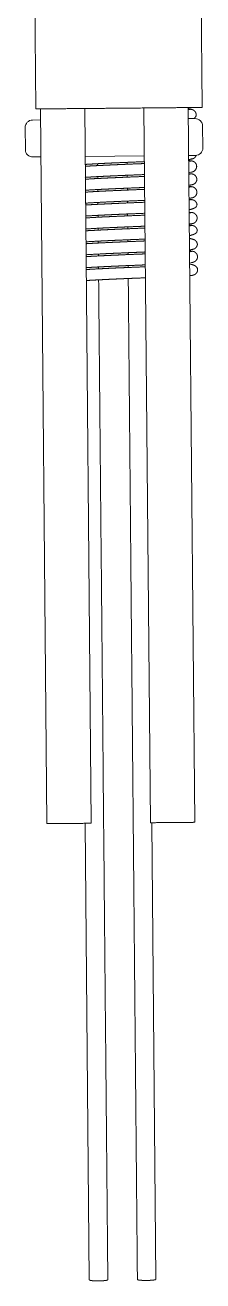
# Paper-space layout 'A3_1' of a CAD drawing. Header units: millimetres. Extents: x 0 to 420, y 0 to 297.
# Drawn here: x 190.35 to 196.12, y 209.95 to 250.82 of the extents above; entities that cross this region are included whole.
import ezdxf

# ---------------------------------------------------------------- set-up
doc = ezdxf.new("R2010")
doc.units = ezdxf.units.MM
doc.layers.add('170', color=7, linetype='Continuous', true_color=0xffffff)

psp = doc.layouts.new('A3_1')

# ---------------------------------------------------------------- linework, layer by layer
at = {"layer": '170', "color": 155, "linetype": 'Continuous', "lineweight": 13}
for p, q in [((196.103, 248.139), (196.07, 251.738)), ((190.67, 251.689), (190.703, 248.089)), ((190.848, 248.09), (191.06, 224.831)), ((192.5, 224.844), (192.288, 248.103)), ((194.208, 248.121), (194.42, 224.861)), ((195.86, 224.875), (195.647, 248.134)), ((195.648, 248.06), (195.698, 248.069)), ((195.697, 248.071), (195.653, 248.064)), ((195.76, 248.066), (195.767, 248.07)), ((190.851, 247.731), (190.59, 247.728)), ((195.87, 247.776), (195.651, 247.774)), ((190.353, 247.486), (190.359, 246.766)), ((196.112, 247.539), (196.119, 246.819)), ((190.601, 246.528), (190.862, 246.531)), ((192.302, 246.544), (194.222, 246.561)), ((195.662, 246.574), (195.881, 246.576)), ((192.704, 246.245), (192.703, 246.319)), ((193.663, 246.351), (193.664, 246.29)), ((195.718, 246.394), (195.674, 246.385)), ((195.683, 246.025), (195.757, 246.037)), ((195.764, 246.394), (195.764, 246.394)), ((192.708, 245.826), (192.707, 245.887)), ((193.667, 245.931), (193.667, 245.869)), ((195.667, 245.959), (195.724, 245.97)), ((195.721, 245.972), (195.668, 245.964)), ((195.744, 245.982), (195.68, 245.989)), ((195.776, 245.969), (195.78, 245.972)), ((192.712, 245.406), (192.711, 245.479)), ((193.671, 245.511), (193.671, 245.448)), ((195.754, 245.561), (195.689, 245.569)), ((192.716, 244.985), (192.715, 245.058)), ((193.675, 245.092), (193.675, 245.028)), ((195.675, 245.12), (195.722, 245.128)), ((195.723, 245.13), (195.681, 245.124)), ((195.791, 245.124), (195.799, 245.129)), ((192.719, 244.566), (192.719, 244.639)), ((193.678, 244.671), (193.679, 244.61)), ((195.768, 244.719), (195.682, 244.73)), ((192.723, 244.145), (192.723, 244.207)), ((193.682, 244.251), (193.683, 244.188)), ((195.737, 244.295), (195.688, 244.284)), ((192.727, 243.725), (192.726, 243.799)), ((193.686, 243.831), (193.687, 243.768)), ((192.731, 243.305), (192.73, 243.379)), ((193.69, 243.411), (193.691, 243.348)), ((195.746, 243.454), (195.703, 243.445)), ((195.793, 243.453), (195.793, 243.454)), ((192.735, 242.885), (192.734, 242.959)), ((193.694, 242.991), (193.694, 242.928)), ((195.714, 243.086), (195.777, 243.095)), ((192.435, 209.982), (192.299, 224.84)), ((194.459, 224.862), (194.595, 210.002))]:
    psp.add_line(p, q, dxfattribs=at)
for centre, start, end in [((190.593, 247.488), 90.5227, 180.5227), ((195.872, 247.536), 0.5227, 90.5227), ((190.599, 246.768), 180.5227, 270.5227), ((195.879, 246.816), 270.5227, 0.5227)]:
    psp.add_arc(centre, 0.24, start, end, dxfattribs=at)
for points, knots in [([(196.103, 248.139), (195.674, 248.135), (194.524, 248.124), (193.018, 248.11), (191.635, 248.098), (191.131, 248.093), (190.703, 248.089)], [0, 0, 0.079371, 0.29229, 0.571156, 0.827428, 0.920626, 1, 1]), ([(195.65, 248.124), (195.723, 248.132), (195.749, 248.141)], [0, 0, 0.729861, 1, 1]), ([(195.756, 248.077), (195.689, 248.086), (195.654, 248.089)], [0, 0, 0.659267, 1, 1]), ([(195.905, 247.896), (195.904, 247.913), (195.901, 247.931), (195.897, 247.948), (195.891, 247.965), (195.874, 247.996), (195.851, 248.024), (195.838, 248.036), (195.824, 248.046), (195.809, 248.055), (195.792, 248.063), (195.759, 248.072), (195.722, 248.075)], [0, 0, 0.062316, 0.124088, 0.186382, 0.248953, 0.374158, 0.499337, 0.561779, 0.624163, 0.686542, 0.748781, 0.87264, 1, 1]), ([(195.828, 247.774), (195.878, 247.821), (195.897, 247.859), (195.904, 247.902)], [0, 0, 0.442526, 0.71779, 1, 1]), ([(195.669, 246.445), (195.713, 246.45), (195.753, 246.455), (195.777, 246.46), (195.786, 246.467)], [0, 0, 0.368646, 0.703376, 0.909808, 1, 1]), ([(195.737, 246.46), (195.773, 246.463), (195.807, 246.474), (195.823, 246.481), (195.838, 246.49), (195.852, 246.501), (195.865, 246.514), (195.887, 246.542), (195.903, 246.573), (195.906, 246.581)], [0, 0, 0.163576, 0.322439, 0.402213, 0.482172, 0.56212, 0.642151, 0.802985, 0.962643, 1, 1]), ([(194.224, 246.313), (194.046, 246.306), (193.793, 246.296), (193.488, 246.283), (193.313, 246.275), (193.14, 246.267), (192.949, 246.258), (192.764, 246.249), (192.568, 246.239), (192.385, 246.228), (192.297, 246.223)], [0, 0, 0.092677, 0.223957, 0.381843, 0.472858, 0.562452, 0.661946, 0.757643, 0.85973, 0.954746, 1, 1]), ([(192.3, 246.285), (192.346, 246.287), (192.493, 246.296), (192.652, 246.305), (192.815, 246.313), (192.986, 246.322), (193.159, 246.33), (193.336, 246.338), (193.685, 246.353), (194.225, 246.375)], [0, 0, 0.023861, 0.100235, 0.182673, 0.267513, 0.356521, 0.44625, 0.538419, 0.719424, 1, 1]), ([(195.663, 246.379), (195.665, 246.38), (195.697, 246.39), (195.732, 246.393)], [0, 0, 0.030187, 0.50909, 1, 1]), ([(195.713, 246.406), (195.68, 246.409), (195.668, 246.41)], [0, 0, 0.738433, 1, 1]), ([(195.73, 246.033), (195.769, 246.037), (195.805, 246.048), (195.838, 246.066), (195.866, 246.09), (195.89, 246.119), (195.906, 246.152), (195.917, 246.186), (195.92, 246.222)], [0, 0, 0.131438, 0.256605, 0.38251, 0.50769, 0.633278, 0.756142, 0.876671, 1, 1]), ([(195.92, 246.216), (195.916, 246.252), (195.906, 246.286), (195.889, 246.317), (195.866, 246.345), (195.839, 246.368), (195.807, 246.385), (195.774, 246.395), (195.737, 246.399)], [0, 0, 0.126378, 0.24909, 0.373841, 0.500066, 0.625105, 0.749204, 0.872206, 1, 1]), ([(192.303, 245.864), (192.465, 245.874), (192.594, 245.881), (192.73, 245.889), (192.852, 245.895), (192.979, 245.901), (193.087, 245.906), (193.298, 245.916), (193.525, 245.926), (193.802, 245.937), (194.228, 245.955)], [0, 0, 0.084154, 0.151374, 0.222265, 0.285633, 0.351142, 0.407202, 0.516746, 0.634802, 0.778679, 1, 1]), ([(194.229, 245.893), (193.916, 245.881), (193.697, 245.872), (193.451, 245.861), (193.209, 245.85), (193.065, 245.844), (192.926, 245.837), (192.762, 245.829), (192.606, 245.821), (192.306, 245.803)], [0, 0, 0.162359, 0.276205, 0.404233, 0.530314, 0.604804, 0.677536, 0.762575, 0.844046, 1, 1]), ([(195.67, 245.606), (195.759, 245.62), (195.817, 245.636), (195.873, 245.675), (195.893, 245.698), (195.91, 245.729), (195.917, 245.745), (195.921, 245.764), (195.924, 245.782), (195.925, 245.803)], [0, 0, 0.249684, 0.418197, 0.607156, 0.691298, 0.790382, 0.838889, 0.891493, 0.943549, 1, 1]), ([(195.925, 245.796), (195.924, 245.813), (195.921, 245.831), (195.917, 245.848), (195.911, 245.865), (195.894, 245.896), (195.872, 245.924), (195.859, 245.936), (195.844, 245.947), (195.829, 245.956), (195.813, 245.963), (195.779, 245.973), (195.743, 245.976)], [0, 0, 0.062452, 0.124421, 0.18685, 0.249569, 0.375012, 0.500277, 0.562651, 0.625042, 0.687364, 0.749525, 0.873053, 1, 1]), ([(192.307, 245.445), (192.606, 245.462), (192.79, 245.472), (192.984, 245.481), (193.182, 245.49), (193.386, 245.5), (193.594, 245.508), (194.01, 245.526), (194.231, 245.535)], [0, 0, 0.155078, 0.250785, 0.352052, 0.454941, 0.56086, 0.668587, 0.884885, 1, 1]), ([(194.234, 245.473), (193.73, 245.453), (193.435, 245.44), (193.145, 245.427), (193, 245.421), (192.859, 245.414), (192.71, 245.406), (192.565, 245.398), (192.309, 245.381)], [0, 0, 0.261372, 0.41502, 0.565493, 0.640763, 0.714042, 0.791581, 0.866764, 1, 1]), ([(195.671, 245.54), (195.677, 245.543), (195.711, 245.554), (195.747, 245.558)], [0, 0, 0.087212, 0.537574, 1, 1]), ([(195.681, 245.184), (195.733, 245.19), (195.761, 245.195), (195.772, 245.199)], [0, 0, 0.56694, 0.872951, 1, 1]), ([(195.928, 245.376), (195.924, 245.412), (195.913, 245.447), (195.895, 245.479), (195.869, 245.508), (195.839, 245.531), (195.804, 245.549), (195.767, 245.559), (195.726, 245.564)], [0, 0, 0.120466, 0.238758, 0.359968, 0.484934, 0.610362, 0.737911, 0.865319, 1, 1]), ([(195.746, 245.195), (195.783, 245.199), (195.817, 245.21), (195.849, 245.228), (195.876, 245.251), (195.899, 245.28), (195.915, 245.312), (195.925, 245.346), (195.928, 245.382)], [0, 0, 0.128869, 0.252403, 0.377039, 0.502107, 0.628207, 0.752338, 0.874536, 1, 1]), ([(192.299, 245.024), (192.6, 245.041), (192.844, 245.054), (193.104, 245.067), (193.226, 245.072), (193.495, 245.084), (193.825, 245.098), (194.238, 245.115)], [0, 0, 0.155344, 0.280961, 0.415288, 0.478136, 0.617086, 0.78704, 1, 1]), ([(194.236, 245.053), (193.858, 245.038), (193.638, 245.029), (193.393, 245.018), (193.152, 245.007), (193.01, 245.001), (192.872, 244.994), (192.711, 244.986), (192.557, 244.978), (192.311, 244.963)], [0, 0, 0.196394, 0.310294, 0.43791, 0.563109, 0.636812, 0.708576, 0.79227, 0.872164, 1, 1]), ([(195.79, 245.135), (195.725, 245.145), (195.69, 245.148)], [0, 0, 0.651673, 1, 1]), ([(195.695, 244.81), (195.812, 244.848), (195.864, 244.874), (195.901, 244.901), (195.914, 244.92), (195.92, 244.94)], [0, 0, 0.453994, 0.668885, 0.836591, 0.923885, 1, 1]), ([(195.932, 244.956), (195.928, 244.991), (195.918, 245.025), (195.901, 245.056), (195.879, 245.084), (195.865, 245.096), (195.851, 245.106), (195.836, 245.115), (195.82, 245.123), (195.786, 245.132), (195.749, 245.135)], [0, 0, 0.125933, 0.248234, 0.372905, 0.498544, 0.561049, 0.623412, 0.685888, 0.748171, 0.872267, 1, 1]), ([(192.313, 244.605), (192.555, 244.619), (192.707, 244.627), (192.868, 244.635), (193.007, 244.642), (193.15, 244.649), (193.425, 244.661), (193.707, 244.673), (194.24, 244.695)], [0, 0, 0.12538, 0.204466, 0.287972, 0.359979, 0.434221, 0.577018, 0.723031, 1, 1]), ([(194.239, 244.633), (194.235, 244.633), (193.672, 244.61), (193.376, 244.597), (193.089, 244.584), (192.945, 244.578), (192.806, 244.571), (192.66, 244.563), (192.519, 244.555), (192.316, 244.542)], [0, 0, 0.002031, 0.295133, 0.448593, 0.598167, 0.672667, 0.74498, 0.820838, 0.89422, 1, 1]), ([(195.679, 244.7), (195.684, 244.702), (195.718, 244.713), (195.754, 244.716)], [0, 0, 0.082995, 0.535391, 1, 1]), ([(195.935, 244.536), (195.932, 244.572), (195.921, 244.607), (195.903, 244.639), (195.879, 244.667), (195.85, 244.691), (195.816, 244.708), (195.78, 244.718), (195.741, 244.722)], [0, 0, 0.122904, 0.243131, 0.365714, 0.491309, 0.616479, 0.742689, 0.86811, 1, 1]), ([(195.757, 244.357), (195.793, 244.361), (195.826, 244.371), (195.842, 244.379), (195.858, 244.389), (195.872, 244.4), (195.885, 244.412), (195.907, 244.441), (195.923, 244.473), (195.932, 244.507), (195.935, 244.543)], [0, 0, 0.127022, 0.250413, 0.312574, 0.374915, 0.43729, 0.499777, 0.625653, 0.750714, 0.873469, 1, 1]), ([(192.31, 244.184), (192.681, 244.205), (192.93, 244.218), (193.194, 244.231), (193.318, 244.236), (193.589, 244.248), (193.919, 244.262), (194.245, 244.275)], [0, 0, 0.191448, 0.320223, 0.456999, 0.520792, 0.661113, 0.831574, 1, 1]), ([(194.244, 244.213), (193.979, 244.203), (193.701, 244.191), (193.549, 244.185), (193.374, 244.177), (193.201, 244.169), (193.008, 244.16), (192.822, 244.151), (192.622, 244.141), (192.436, 244.131), (192.315, 244.123)], [0, 0, 0.136978, 0.28131, 0.360035, 0.450989, 0.540631, 0.64061, 0.737074, 0.840434, 0.937105, 1, 1]), ([(195.682, 244.278), (195.687, 244.28), (195.72, 244.291), (195.755, 244.294)], [0, 0, 0.076579, 0.531625, 1, 1]), ([(195.684, 244.344), (195.76, 244.353), (195.784, 244.361)], [0, 0, 0.746898, 1, 1]), ([(195.782, 244.296), (195.766, 244.301), (195.724, 244.307), (195.691, 244.309)], [0, 0, 0.18522, 0.64244, 1, 1]), ([(195.701, 243.966), (195.829, 244.009), (195.878, 244.034), (195.912, 244.061), (195.925, 244.08), (195.93, 244.1)], [0, 0, 0.488984, 0.686325, 0.842684, 0.92596, 1, 1]), ([(195.941, 244.116), (195.937, 244.152), (195.927, 244.186), (195.91, 244.218), (195.887, 244.246), (195.859, 244.269), (195.827, 244.286), (195.792, 244.296), (195.755, 244.3)], [0, 0, 0.125661, 0.24788, 0.372244, 0.498307, 0.623431, 0.747929, 0.871399, 1, 1]), ([(194.249, 243.794), (193.931, 243.781), (193.511, 243.763), (193.304, 243.754), (193.101, 243.745), (192.905, 243.735), (192.711, 243.726), (192.527, 243.716), (192.32, 243.703)], [0, 0, 0.164834, 0.382385, 0.489878, 0.594969, 0.696716, 0.797351, 0.892646, 1, 1]), ([(192.325, 243.765), (192.634, 243.783), (192.792, 243.791), (192.957, 243.799), (193.098, 243.806), (193.243, 243.813), (193.52, 243.825), (193.802, 243.837), (194.25, 243.855)], [0, 0, 0.160664, 0.242406, 0.328111, 0.401567, 0.47696, 0.621013, 0.767407, 1, 1]), ([(195.944, 243.696), (195.915, 243.77), (195.854, 243.827), (195.689, 243.881)], [0, 0, 0.237974, 0.485428, 1, 1]), ([(195.766, 243.519), (195.802, 243.522), (195.835, 243.533), (195.851, 243.54), (195.867, 243.55), (195.881, 243.561), (195.893, 243.573), (195.915, 243.601), (195.932, 243.633), (195.937, 243.65), (195.941, 243.667), (195.944, 243.685), (195.944, 243.703)], [0, 0, 0.126903, 0.25046, 0.312609, 0.37488, 0.437306, 0.49973, 0.62497, 0.750463, 0.8131, 0.875516, 0.937533, 1, 1]), ([(192.323, 243.345), (192.764, 243.369), (193.019, 243.382), (193.288, 243.394), (193.538, 243.405), (193.832, 243.418), (194.014, 243.425), (194.252, 243.435)], [0, 0, 0.228927, 0.361082, 0.500335, 0.630046, 0.782539, 0.87696, 1, 1]), ([(194.251, 243.373), (194.047, 243.365), (193.794, 243.355), (193.49, 243.342), (193.315, 243.334), (193.144, 243.326), (192.953, 243.317), (192.769, 243.308), (192.574, 243.298), (192.391, 243.287), (192.326, 243.283)], [0, 0, 0.105644, 0.23715, 0.394919, 0.485709, 0.574938, 0.674095, 0.769399, 0.871121, 0.965819, 1, 1]), ([(195.69, 243.438), (195.692, 243.439), (195.724, 243.449), (195.758, 243.452)], [0, 0, 0.030884, 0.509828, 1, 1]), ([(195.739, 243.466), (195.713, 243.468), (195.697, 243.47)], [0, 0, 0.605868, 1, 1]), ([(195.698, 243.505), (195.716, 243.507), (195.759, 243.512), (195.787, 243.516), (195.801, 243.523)], [0, 0, 0.1708, 0.587358, 0.859063, 1, 1]), ([(195.749, 243.091), (195.79, 243.096), (195.827, 243.107), (195.862, 243.125), (195.892, 243.15), (195.916, 243.179), (195.934, 243.211), (195.944, 243.246), (195.948, 243.283)], [0, 0, 0.13473, 0.262162, 0.389649, 0.515018, 0.639937, 0.761054, 0.879426, 1, 1]), ([(195.948, 243.276), (195.944, 243.312), (195.934, 243.346), (195.917, 243.377), (195.894, 243.405), (195.881, 243.418), (195.867, 243.428), (195.852, 243.438), (195.835, 243.445), (195.802, 243.455), (195.765, 243.458)], [0, 0, 0.126451, 0.249173, 0.374216, 0.500077, 0.56255, 0.624926, 0.687289, 0.749491, 0.872926, 1, 1]), ([(194.256, 242.954), (194.005, 242.943), (193.596, 242.926), (193.377, 242.917), (193.131, 242.906), (192.894, 242.894), (192.642, 242.881), (192.41, 242.868), (192.326, 242.863)], [0, 0, 0.129915, 0.341784, 0.455443, 0.58278, 0.705483, 0.836223, 0.95656, 1, 1]), ([(192.329, 242.925), (192.43, 242.931), (192.556, 242.938), (192.689, 242.945), (192.808, 242.952), (192.932, 242.958), (193.038, 242.963), (193.147, 242.968), (193.347, 242.977), (193.597, 242.988), (193.748, 242.994), (194.073, 243.008), (194.254, 243.015)], [0, 0, 0.052079, 0.117524, 0.186782, 0.248909, 0.313286, 0.368421, 0.424767, 0.528989, 0.658777, 0.737121, 0.906052, 1, 1]), ([(195.951, 242.856), (195.942, 242.899), (195.923, 242.937), (195.873, 242.982), (195.806, 243.015), (195.712, 243.04)], [0, 0, 0.134591, 0.265091, 0.47012, 0.702225, 1, 1]), ([(195.81, 242.684), (195.842, 242.694), (195.858, 242.702), (195.873, 242.711), (195.887, 242.722), (195.9, 242.734), (195.922, 242.762), (195.938, 242.794), (195.948, 242.827), (195.951, 242.863)], [0, 0, 0.132779, 0.205083, 0.277509, 0.34987, 0.422352, 0.567981, 0.712459, 0.854027, 1, 1]), ([(192.331, 242.505), (192.483, 242.514), (192.63, 242.522), (192.787, 242.53), (192.93, 242.538), (193.079, 242.545), (193.21, 242.551), (193.457, 242.562), (193.571, 242.567), (193.778, 242.575), (193.905, 242.581), (194.259, 242.595)], [0, 0, 0.078464, 0.155032, 0.236284, 0.31078, 0.388002, 0.456038, 0.584079, 0.643227, 0.750786, 0.816331, 1, 1]), ([(193.035, 209.987), (192.936, 220.813), (192.738, 242.527)], [0, 0, 0.332686, 1, 1]), ([(193.698, 242.571), (193.797, 231.694), (193.995, 209.996)], [0, 0, 0.33392, 1, 1]), ([(195.715, 242.667), (195.787, 242.675), (195.824, 242.688)], [0, 0, 0.647112, 1, 1]), ([(191.06, 224.831), (191.504, 224.835), (191.78, 224.837)], [0, 0, 0.617169, 1, 1]), ([(191.78, 224.837), (192.289, 224.842), (192.5, 224.844)], [0, 0, 0.707416, 1, 1]), ([(194.42, 224.861), (194.864, 224.866), (195.14, 224.868)], [0, 0, 0.617151, 1, 1]), ([(195.14, 224.868), (195.416, 224.871), (195.804, 224.874), (195.86, 224.875)], [0, 0, 0.383692, 0.922825, 1, 1]), ([(193.035, 209.987), (193.03, 209.981), (193.014, 209.975), (192.986, 209.969), (192.947, 209.963), (192.899, 209.958), (192.846, 209.955), (192.791, 209.953), (192.735, 209.952), (192.679, 209.952), (192.624, 209.953), (192.571, 209.955), (192.523, 209.959), (192.484, 209.964), (192.456, 209.97), (192.44, 209.976), (192.435, 209.982)], [0, 0, 0.012975, 0.041045, 0.087782, 0.152032, 0.230819, 0.318254, 0.408618, 0.499971, 0.591308, 0.681653, 0.7691, 0.847892, 0.912112, 0.958866, 0.98697, 1, 1]), ([(194.595, 210.002), (194.59, 209.995), (194.574, 209.989), (194.546, 209.983), (194.507, 209.977), (194.459, 209.973), (194.406, 209.969), (194.351, 209.967), (194.295, 209.966), (194.239, 209.966), (194.184, 209.967), (194.131, 209.97), (194.083, 209.974), (194.044, 209.978), (194.016, 209.984), (194, 209.99), (193.995, 209.996)], [0, 0, 0.012974, 0.041057, 0.087819, 0.15204, 0.230857, 0.318293, 0.408621, 0.499974, 0.591344, 0.681688, 0.769134, 0.847925, 0.912149, 0.958902, 0.986975, 1, 1])]:
    psp.add_open_spline(points, degree=1, knots=knots, dxfattribs=at)

doc.saveas('drawing.dxf')
